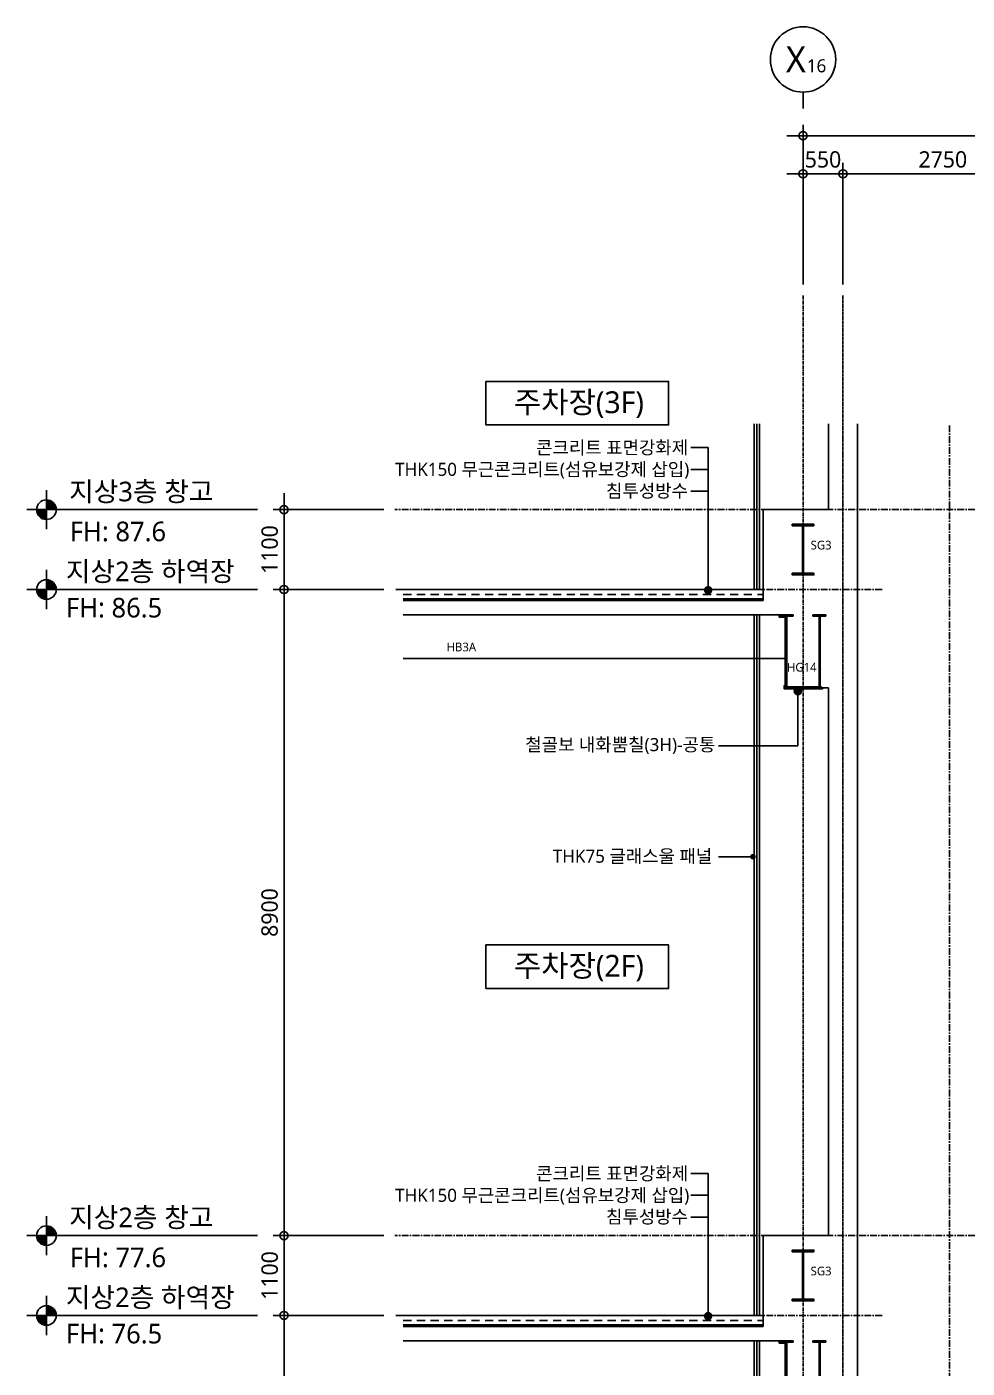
# Model space of a CAD drawing. Header units: millimetres. Extents: x -65167 to 413267, y -17142 to 66587.
# Drawn here: x 338413 to 351362, y 37486 to 55963 of the extents above; entities that cross this region are included whole.
import ezdxf
from ezdxf.enums import TextEntityAlignment as Align

# ---------------------------------------------------------------- set-up
doc = ezdxf.new("R2010")
doc.units = ezdxf.units.MM
doc.header["$LTSCALE"] = 75
doc.header["$MEASUREMENT"] = 0
doc.header["$PDSIZE"] = -10
for name, pattern in [('CENTER', [2, 1.25, -0.25, 0.25, -0.25]), ('HID', [2.5, 1.5, -1]), ('HIDDEN', [2, 1, -1])]:
    doc.linetypes.add(name, pattern=pattern)
doc.layers.get('0').update_dxf_attribs({"linetype": 'CONTINUOUS'})
doc.layers.get('Defpoints').update_dxf_attribs({"color": 171, "linetype": 'CONTINUOUS'})
for name, color, linetype in [('A-SYM', 7, 'CONTINUOUS'), ('CEN(ST)', 1, 'CENTER'), ('CON', 2, 'CONTINUOUS'), ('FIN', 8, 'CONTINUOUS'), ('FIN(패널-T75 글라스울)', 6, 'CONTINUOUS'), ('FIN-2', 9, 'CONTINUOUS'), ('HF', 3, 'CONTINUOUS'), ('INS', 251, 'BATTING'), ('LED', 7, 'CONTINUOUS'), ('NDIM', 7, 'CONTINUOUS'), ('STEEL', 5, 'CONTINUOUS'), ('SYM', 7, 'CONTINUOUS'), ('SYM(AXIS)', 7, 'CONTINUOUS'), ('TEXT(AXIS)', 2, 'CONTINUOUS'), ('TEXT(MIN)', 7, 'CONTINUOUS'), ('TEXT(노트)', 7, 'CONTINUOUS'), ('TEXT(실명)', 3, 'CONTINUOUS'), ('wire-meshes', 1, 'CONTINUOUS'), ('방수', 8, 'HIDDEN')]:
    doc.layers.add(name, color=color, linetype=linetype)
doc.styles.add('CGS', font='cgse', dxfattribs={"bigfont": 'cgs'})
doc.styles.add('나눔바른고딕', font='NanumBarunGothic.ttf')
doc.linetypes.add('BATTING', pattern='A,0.0001,-0.1,[134,ltypeshp.shx,S=0.1,R=0,X=-0.1,Y=0],-0.2,[134,ltypeshp.shx,S=0.1,R=180,X=0.1,Y=0],-0.1', length=0.4001)
doc.dimstyles.new('NDIM 1200', dxfattribs={"dimscale": 75, "dimtxt": 3, "dimasz": 1, "dimexe": 2, "dimexo": 2, "dimgap": 1, "dimtad": 1, "dimdec": 0, "dimdsep": 46, "dimtxsty": 'CGS', "dimblk": 'DOT0', "dimcen": 1, "dimdle": 8, "dimclrd": 256, "dimclre": 256, "dimclrt": 256, "dimadec": 0, "dimazin": 0, "dimtfac": 1, "dimtdec": 0, "dimtix": 1, "dimtmove": 2, "dimatfit": 3, "dimldrblk": 'DOT0', "dimfxl": 1, "dimtolj": 1, "dimtzin": 0, "dimlwd": -1, "dimlwe": -1, "dimarcsym": 0})

# ---------------------------------------------------------------- blocks, each defined once
blk = doc.blocks.new('A$C19853FC8')
at = {"layer": 'SYM'}
for p, q in [((1800, 0), (1800, 3600)), ((3600, 1800), (0, 1800))]:
    blk.add_line(p, q, dxfattribs=at)
blk.add_circle((1800, 1800), 900, dxfattribs=at)
for points in [[(900, 1800), (1800, 2700), (914, 1959), (1643, 2686)], [(914, 1959), (1643, 2686), (954, 2112), (1492, 2646)], [(954, 2112), (1492, 2646), (1025, 2260), (1346, 2576)], [(1025, 2260), (1346, 2576), (1109, 2378), (1222, 2491)], [(1800, 900), (2700, 1800), (1959, 914), (2686, 1643)], [(1959, 914), (2686, 1643), (2112, 954), (2646, 1492)], [(2112, 954), (2646, 1492), (2260, 1025), (2576, 1346)], [(2260, 1025), (2576, 1346), (2378, 1109), (2491, 1222)]]:
    blk.add_solid(points, dxfattribs=at)
at = {"layer": 'SYM', "linetype": 'Continuous'}
for points in [[(1800, 2700), (1800, 1800), (900, 1800)], [(2700, 1800), (1800, 900), (1800, 1800)]]:
    blk.add_solid(points, dxfattribs=at)
blk = doc.blocks.new('DOT0')
blk.add_line((-3, 0), (3, 0))
at = {"color": 6}
blk.add_circle((0, 0), 0.75, dxfattribs=at)
blk = doc.blocks.new('*D1452')
at = {"layer": 'Defpoints', "color": 0, "ltscale": 0.4, "transparency": 16777216}
for p in [(341955, 38212), (343480, 38212), (343480, 29312)]:
    blk.add_point(p, dxfattribs=at)
at = {"layer": 'NDIM', "ltscale": 0.4, "transparency": 16777216}
for p, q in [((343330, 38212), (341805, 38212)), ((341955, 29387), (341955, 38137)), ((343330, 29312), (341805, 29312))]:
    blk.add_line(p, q, dxfattribs=at)
at = {"layer": 'NDIM', "ltscale": 0.4, "transparency": 16777216, "xscale": 75, "yscale": 75, "zscale": 75}
for p, rotation in [((341955, 38212), 90), ((341955, 29312), 270)]:
    blk.add_blockref('DOT0', p, dxfattribs=dict(at, rotation=rotation))
at = {"layer": 'NDIM', "ltscale": 0.4, "transparency": 16777216, "insert": (341757, 33762), "char_height": 225, "attachment_point": 5, "rotation": 90, "style": '나눔바른고딕'}
blk.add_mtext('\\A1;8900', dxfattribs=at)
blk = doc.blocks.new('*D1366')
at = {"layer": 'Defpoints', "color": 0, "ltscale": 0.4, "transparency": 16777216}
for p in [(349102, 53938), (349102, 52264), (349652, 52264)]:
    blk.add_point(p, dxfattribs=at)
at = {"layer": 'NDIM', "ltscale": 0.4, "transparency": 16777216}
for p, q in [((349102, 52414), (349102, 54088)), ((349652, 52414), (349652, 54088)), ((349027, 53938), (348952, 53938)), ((349652, 53938), (349102, 53938)), ((349727, 53938), (349802, 53938))]:
    blk.add_line(p, q, dxfattribs=at)
at = {"layer": 'NDIM', "ltscale": 0.4, "transparency": 16777216, "xscale": 75, "yscale": 75, "zscale": 75}
blk.add_blockref('DOT0', (349102, 53938), dxfattribs=at)
at = {"layer": 'NDIM', "ltscale": 0.4, "transparency": 16777216, "xscale": 75, "yscale": 75, "zscale": 75, "rotation": 180}
blk.add_blockref('DOT0', (349652, 53938), dxfattribs=at)
at = {"layer": 'NDIM', "ltscale": 0.4, "transparency": 16777216, "insert": (349377, 54135), "char_height": 225, "attachment_point": 5, "style": '나눔바른고딕'}
blk.add_mtext('\\A1;550', dxfattribs=at)
blk = doc.blocks.new('*D1367')
at = {"layer": 'Defpoints', "color": 0, "ltscale": 0.4, "transparency": 16777216}
for p in [(349652, 53938), (349652, 52264), (352402, 52264)]:
    blk.add_point(p, dxfattribs=at)
at = {"layer": 'NDIM', "ltscale": 0.4, "transparency": 16777216}
for p, q in [((349652, 52414), (349652, 54088)), ((352402, 52414), (352402, 54088)), ((352327, 53938), (349727, 53938))]:
    blk.add_line(p, q, dxfattribs=at)
at = {"layer": 'NDIM', "ltscale": 0.4, "transparency": 16777216, "xscale": 75, "yscale": 75, "zscale": 75, "rotation": 180}
blk.add_blockref('DOT0', (349652, 53938), dxfattribs=at)
at = {"layer": 'NDIM', "ltscale": 0.4, "transparency": 16777216, "xscale": 75, "yscale": 75, "zscale": 75}
blk.add_blockref('DOT0', (352402, 53938), dxfattribs=at)
at = {"layer": 'NDIM', "ltscale": 0.4, "transparency": 16777216, "insert": (351027, 54135), "char_height": 225, "attachment_point": 5, "style": '나눔바른고딕'}
blk.add_mtext('\\A1;2750', dxfattribs=at)
blk = doc.blocks.new('*D1368')
at = {"layer": 'Defpoints', "color": 0, "ltscale": 0.4, "transparency": 16777216}
for p in [(360102, 54463), (349102, 52264), (360102, 52264)]:
    blk.add_point(p, dxfattribs=at)
at = {"layer": 'NDIM', "ltscale": 0.4, "transparency": 16777216}
for p, q in [((349102, 52414), (349102, 54613)), ((360102, 52414), (360102, 54613)), ((349177, 54463), (360027, 54463))]:
    blk.add_line(p, q, dxfattribs=at)
at = {"layer": 'NDIM', "ltscale": 0.4, "transparency": 16777216, "xscale": 75, "yscale": 75, "zscale": 75, "rotation": 180}
blk.add_blockref('DOT0', (349102, 54463), dxfattribs=at)
at = {"layer": 'NDIM', "ltscale": 0.4, "transparency": 16777216, "xscale": 75, "yscale": 75, "zscale": 75}
blk.add_blockref('DOT0', (360102, 54463), dxfattribs=at)
at = {"layer": 'NDIM', "ltscale": 0.4, "transparency": 16777216, "insert": (354602, 54660), "char_height": 225, "attachment_point": 5, "style": '나눔바른고딕'}
blk.add_mtext('\\A1;11000', dxfattribs=at)
blk = doc.blocks.new('A$C2F20087E')
at = {"layer": 'SYM(AXIS)'}
blk.add_line((600, 0), (600, 300), dxfattribs=at)
blk.add_circle((600, 900), 600, dxfattribs=at)
blk = doc.blocks.new('hb-700x300')
at = {"layer": 'STEEL', "color": 3, "linetype": 'ByBlock', "ltscale": 0.5}
for p, q in [((65177, 60321), (65320, 60321)), ((65320, 60321), (65320, 59669)), ((65333, 59669), (65333, 60321)), ((65333, 60321), (65477, 60321)), ((65320, 59669), (65177, 59669)), ((65477, 59669), (65333, 59669))]:
    blk.add_line(p, q, dxfattribs=at)
for points in [[(65477, 60321), (65477, 60345), (65177, 60345), (65177, 60321)], [(65177, 59669), (65177, 59645), (65477, 59645), (65477, 59669)]]:
    blk.add_lwpolyline(points, dxfattribs=at)
blk = doc.blocks.new('bhf-100x470')
at = {"layer": 'HF', "linetype": 'ByBlock'}
for p, q in [((66775, 58248), (66595, 58248)), ((66595, 58248), (66595, 58230)), ((66595, 58230), (66775, 58230)), ((66775, 58230), (66775, 58248)), ((67225, 58248), (67045, 58248)), ((67045, 58248), (67045, 58230)), ((67045, 58230), (67225, 58230)), ((67225, 58230), (67225, 58248))]:
    blk.add_line(p, q, dxfattribs=at)
for points in [[(66675, 57260), (66687, 57260), (66687, 58230), (66675, 58230)], [(67133, 57260), (67145, 57260), (67145, 58230), (67133, 58230)], [(66660, 57242), (67160, 57242), (67160, 57260), (66660, 57260)]]:
    blk.add_lwpolyline(points, close=True, dxfattribs=at)
blk = doc.blocks.new('*D1457')
at = {"layer": 'Defpoints', "color": 0, "ltscale": 0.4, "transparency": 16777216}
for p in [(343480, 39312), (341955, 38212), (343480, 38212)]:
    blk.add_point(p, dxfattribs=at)
at = {"layer": 'NDIM', "ltscale": 0.4, "transparency": 16777216}
for p, q in [((343330, 39312), (341805, 39312)), ((341955, 39237), (341955, 38287)), ((343330, 38212), (341805, 38212))]:
    blk.add_line(p, q, dxfattribs=at)
at = {"layer": 'NDIM', "ltscale": 0.4, "transparency": 16777216, "xscale": 75, "yscale": 75, "zscale": 75}
for p, rotation in [((341955, 39312), 90), ((341955, 38212), 270)]:
    blk.add_blockref('DOT0', p, dxfattribs=dict(at, rotation=rotation))
at = {"layer": 'NDIM', "ltscale": 0.4, "transparency": 16777216, "insert": (341758, 38762), "char_height": 225, "attachment_point": 5, "rotation": 90, "style": '나눔바른고딕'}
blk.add_mtext('\\A1;1100', dxfattribs=at)
blk = doc.blocks.new('*D1459')
at = {"layer": 'Defpoints', "color": 0, "ltscale": 0.4, "transparency": 16777216}
for p in [(341955, 48212), (343480, 48212), (343480, 39312)]:
    blk.add_point(p, dxfattribs=at)
at = {"layer": 'NDIM', "ltscale": 0.4, "transparency": 16777216}
for p, q in [((343330, 48212), (341805, 48212)), ((341955, 39387), (341955, 48137)), ((343330, 39312), (341805, 39312))]:
    blk.add_line(p, q, dxfattribs=at)
at = {"layer": 'NDIM', "ltscale": 0.4, "transparency": 16777216, "xscale": 75, "yscale": 75, "zscale": 75}
for p, rotation in [((341955, 48212), 90), ((341955, 39312), 270)]:
    blk.add_blockref('DOT0', p, dxfattribs=dict(at, rotation=rotation))
at = {"layer": 'NDIM', "ltscale": 0.4, "transparency": 16777216, "insert": (341757, 43762), "char_height": 225, "attachment_point": 5, "rotation": 90, "style": '나눔바른고딕'}
blk.add_mtext('\\A1;8900', dxfattribs=at)
blk = doc.blocks.new('*D1458')
at = {"layer": 'Defpoints', "color": 0, "ltscale": 0.4, "transparency": 16777216}
for p in [(343480, 49312), (341955, 48212), (343480, 48212)]:
    blk.add_point(p, dxfattribs=at)
at = {"layer": 'NDIM', "ltscale": 0.4, "transparency": 16777216}
for p, q in [((343330, 49312), (341805, 49312)), ((341955, 49237), (341955, 48287)), ((343330, 48212), (341805, 48212))]:
    blk.add_line(p, q, dxfattribs=at)
at = {"layer": 'NDIM', "ltscale": 0.4, "transparency": 16777216, "xscale": 75, "yscale": 75, "zscale": 75}
for p, rotation in [((341955, 49312), 90), ((341955, 48212), 270)]:
    blk.add_blockref('DOT0', p, dxfattribs=dict(at, rotation=rotation))
at = {"layer": 'NDIM', "ltscale": 0.4, "transparency": 16777216, "insert": (341758, 48762), "char_height": 225, "attachment_point": 5, "rotation": 90, "style": '나눔바른고딕'}
blk.add_mtext('\\A1;1100', dxfattribs=at)

msp = doc.modelspace()

# ---------------------------------------------------------------- hatches: boundary and pattern name
at = {"ltscale": 10000}
h = msp.add_hatch(color=256, dxfattribs=at)
h.dxf.hatch_style = 1
edge = h.paths.add_edge_path()
edge.add_arc((349031.5, 46812), 50, -180, 180)
at = {"layer": 'LED', "ltscale": 10000}
h = msp.add_hatch(color=256, dxfattribs=at)
h.dxf.hatch_style = 1
edge = h.paths.add_edge_path()
edge.add_arc((347795.4, 48202.6), 58.9, -180, 180, ccw=False)
h = msp.add_hatch(color=256, dxfattribs=at)
h.dxf.hatch_style = 1
edge = h.paths.add_edge_path()
edge.add_arc((348412.1, 44531.1), 39.3, 360, 720, ccw=False)
h = msp.add_hatch(color=256, dxfattribs=at)
h.dxf.hatch_style = 1
edge = h.paths.add_edge_path()
edge.add_arc((347795.4, 38202.6), 58.9, -180, 180, ccw=False)

# ---------------------------------------------------------------- linework, layer by layer
at = {"ltscale": 10000}
for p, q in [((348552.3, 48211.7), (343597.8, 48211.7)), ((348552.3, 38211.7), (343597.8, 38211.7))]:
    msp.add_line(p, q, dxfattribs=at)
for points in [[(344736.3, 51079.4), (347250.7, 51079.4), (347250.7, 50479.4), (344736.3, 50479.4)], [(344736.3, 43317), (347250.7, 43317), (347250.7, 42717), (344736.3, 42717)]]:
    msp.add_lwpolyline(points, close=True, dxfattribs=at)
at = {"layer": 'A-SYM', "const_width": 30}
msp.add_lwpolyline([(348410.7, 44542.8, 1), (348410.7, 44512.8, 1)], format="xyb", close=True, dxfattribs=at)
at = {"layer": 'A-SYM'}
msp.add_lwpolyline([(348410.7, 44527.8), (347938.9, 44527.8)], dxfattribs=at)
at = {"layer": 'CEN(ST)', "ltscale": 0.1}
msp.add_line((349652.3, 52264.1), (349652.3, 13405.9), dxfattribs=at)
at = {"layer": 'CEN(ST)'}
for p, q in [((351119.8, 50473.2, 0), (351119.8, 16311.7)), ((367369.2, 49311.7), (343479.9, 49311.7)), ((350190.6, 48211.7), (343479.9, 48211.7)), ((367369.2, 39311.7), (343479.9, 39311.7)), ((350190.6, 38211.7), (343479.9, 38211.7))]:
    msp.add_line(p, q, dxfattribs=at)
at = {"layer": 'CEN(ST)', "ltscale": 0.5}
msp.add_lwpolyline([(349102.3, 52264.1), (349102.3, 13405.9)], dxfattribs=at)
at = {"layer": 'CON', "ltscale": 0.1}
for p, q in [((349452.3, 49311.7), (349452.3, 50495.6)), ((349852.3, 50495.6), (349852.3, 29311.7)), ((349452.3, 39311.7), (349452.3, 46855.7))]:
    msp.add_line(p, q, dxfattribs=at)
at = {"layer": 'CON', "ltscale": 1000}
for p, q in [((348552.3, 48061.7), (348552.3, 49311.7)), ((348552.3, 48061.7), (343597.8, 48061.7)), ((348967.3, 47861.7), (343597.8, 47861.7)), ((349352.3, 46855.7), (349452.3, 46855.7)), ((348552.3, 38061.7), (348552.3, 39311.7)), ((348552.3, 38061.7), (343597.8, 38061.7)), ((348967.3, 37861.7), (343597.8, 37861.7))]:
    msp.add_line(p, q, dxfattribs=at)
at = {"layer": 'CON', "ltscale": 10000}
for p, q in [((348552.3, 49311.7), (349452.3, 49311.7)), ((348552.3, 39311.7), (349452.3, 39311.7))]:
    msp.add_line(p, q, dxfattribs=at)
at = {"layer": 'FIN', "ltscale": 10000}
for p, q in [((347052.3, 48211.7), (347052.3, 48211.7)), ((347052.3, 48211.7), (347052.3, 48211.7)), ((347052.3, 48211.7), (347052.3, 48211.7)), ((347052.3, 38211.7), (347052.3, 38211.7)), ((347052.3, 38211.7), (347052.3, 38211.7))]:
    msp.add_line(p, q, dxfattribs=at)
at = {"layer": 'FIN'}
msp.add_line((343597.8, 47261.7), (348867.3, 47261.7), dxfattribs=at)
at = {"layer": 'FIN', "ltscale": 10000}
for points in [[(349373.3, 46843.7), (348840.3, 46843.7), (348840.3, 46885.7), (348855.3, 46885.7), (348855.3, 47831.7), (348775.3, 47831.7), (348775.3, 47861.7), (348787.3, 47861.7), (348787.3, 47843.7), (348867.3, 47843.7), (348867.3, 46873.7), (348852.3, 46873.7), (348852.3, 46855.7), (349373.3, 46855.7)], [(349373.3, 36843.7), (348840.3, 36843.7), (348840.3, 36885.7), (348855.3, 36885.7), (348855.3, 37831.7), (348775.3, 37831.7), (348775.3, 37861.7), (348787.3, 37861.7), (348787.3, 37843.7), (348867.3, 37843.7), (348867.3, 36873.7), (348852.3, 36873.7), (348852.3, 36855.7), (349373.3, 36855.7)]]:
    msp.add_lwpolyline(points, close=True, dxfattribs=at)
at = {"layer": 'FIN(패널-T75 글라스울)', "ltscale": 10000}
msp.add_lwpolyline([(348427.3, 50495.6), (348427.3, 48211.7), (348502.3, 48211.7), (348502.3, 50495.6)], dxfattribs=at)
for points in [[(348427.3, 38211.7), (348502.3, 38211.7), (348502.3, 47861.7), (348427.3, 47861.7)], [(348427.3, 28211.7), (348502.3, 28211.7), (348502.3, 37861.7), (348427.3, 37861.7)]]:
    msp.add_lwpolyline(points, close=True, dxfattribs=at)
at = {"layer": 'FIN-2', "ltscale": 0.1}
for p, q in [((343597.8, 48081.7), (348552.3, 48081.7)), ((343597.8, 38081.7), (348552.3, 38081.7))]:
    msp.add_line(p, q, dxfattribs=at)
at = {"layer": 'INS', "ltscale": 1.2}
for p, q in [((348464.8, 50495.6), (348464.8, 48211.7)), ((348464.8, 47861.7), (348464.8, 38211.7)), ((348464.8, 37861.7), (348464.8, 28211.7))]:
    msp.add_line(p, q, dxfattribs=at)
at = {"layer": 'LED', "ltscale": 10000}
for p, q in [((349031.5, 46057.9), (349031.5, 46812)), ((347938.9, 46057.9), (349031.5, 46057.9))]:
    msp.add_line(p, q, dxfattribs=at)
msp.add_circle((349031.5, 46812), 50, dxfattribs=at)
at = {"layer": 'SYM', "ltscale": 1000}
for p, q in [((341590.9, 49311.7), (338683.4, 49311.7)), ((341590.9, 48211.7), (338413.4, 48211.7)), ((341590.9, 39311.7), (338683.4, 39311.7)), ((341590.9, 38211.7), (338413.4, 38211.7))]:
    msp.add_line(p, q, dxfattribs=at)
at = {"layer": 'TEXT(MIN)', "ltscale": 10000}
for p, q in [((347555.4, 49867.2), (347795.4, 49867.2)), ((347555.4, 49567.2), (347795.4, 49567.2)), ((347555.4, 39867.2), (347795.4, 39867.2)), ((347555.4, 39567.2), (347795.4, 39567.2))]:
    msp.add_line(p, q, dxfattribs=at)
at = {"layer": 'wire-meshes', "linetype": 'HID'}
for p, q in [((343597.8, 48142), (348552.3, 48142)), ((343597.8, 38142), (348552.3, 38142))]:
    msp.add_line(p, q, dxfattribs=at)
at = {"layer": '방수', "ltscale": 0.1}
for p, q in [((343597.8, 48071.7), (348552.3, 48071.7)), ((343597.8, 38071.7), (348552.3, 38071.7))]:
    msp.add_line(p, q, dxfattribs=at)

# ---------------------------------------------------------------- block references
at = {"xscale": 0.75, "yscale": 0.75, "zscale": 0.75}
msp.add_blockref('A$C2F20087E', (348652.3, 54837.9), dxfattribs=at)
at = {"ltscale": 1000, "xscale": -0.15, "yscale": 0.15, "zscale": 0.15}
for p in [(338953.4, 49041.7), (338953.4, 47941.7), (338953.4, 39041.7), (338953.4, 37941.7)]:
    msp.add_blockref('A$C19853FC8', p, dxfattribs=at)
for name, p in [('hb-700x300', (283775.7, -11233.2, 0)), ('bhf-100x470', (282192.6, -10386.8)), ('hb-700x300', (283775.7, -21233.2, 0)), ('bhf-100x470', (282192.6, -20386.8))]:
    msp.add_blockref(name, p)

# ---------------------------------------------------------------- texts
at = {"layer": 'TEXT(AXIS)', "style": '나눔바른고딕'}
for s, height, p in [('X', 360, (349003.6, 55515.9)), ('16', 180, (349288, 55425.9))]:
    msp.add_text(s, height=height, dxfattribs=at).set_placement(p, align=Align.MIDDLE)
for s, p in [('지상3층 창고', (338995.9, 49561.7)), ('FH: 87.6', (339004.4, 49011.7)), ('지상2층 하역장', (338950.9, 48461.7)), ('FH: 86.5', (338950.9, 47961.7)), ('지상2층 창고', (338995.9, 39561.7)), ('FH: 77.6', (339004.4, 39011.7)), ('지상2층 하역장', (338950.9, 38461.7)), ('FH: 76.5', (338950.9, 37961.7))]:
    msp.add_text(s, height=270, dxfattribs=at).set_placement(p, align=Align.MIDDLE_LEFT)
at = {"layer": 'TEXT(MIN)', "style": '나눔바른고딕'}
for s, p in [('콘크리트 표면강화제', (347519.9, 50167.2)), ('THK150 무근콘크리트(섬유보강제 삽입)', (347536, 49867.2)), ('침투성방수', (347518, 49571.5)), ('철골보 내화뿜칠(3H)-공통', (347895.1, 46075.5)), ('콘크리트 표면강화제', (347519.9, 40167.2)), ('THK150 무근콘크리트(섬유보강제 삽입)', (347536, 39867.2)), ('침투성방수', (347518, 39571.5))]:
    msp.add_text(s, height=180, dxfattribs=at).set_placement(p, align=Align.MIDDLE_RIGHT)
msp.add_text('THK75 글래스울 패널', height=180, dxfattribs=at).set_placement((345656.7, 44538.5), align=Align.MIDDLE_LEFT)
at = {"layer": 'TEXT(노트)', "style": '나눔바른고딕'}
for s, p in [('SG3', (349206.1, 48824, 0)), ('HB3A', (344193.7, 47420.2)), ('HG14', (348879.9, 47141.5)), ('SG3', (349206.1, 38824, 0))]:
    msp.add_text(s, height=120, dxfattribs=at).set_placement(p, align=Align.MIDDLE_LEFT)
at = {"layer": 'TEXT(실명)', "style": '나눔바른고딕'}
for s, p in [('주차장(3F)', (346015.6, 50777.2)), ('주차장(2F)', (346015.6, 43014.8))]:
    msp.add_text(s, height=300, dxfattribs=at).set_placement(p, align=Align.MIDDLE)

# ---------------------------------------------------------------- dimensions: what is measured, and where the dimension line sits
at = {"layer": 'NDIM', "ltscale": 0.4}
dim = msp.add_linear_dim(base=(360102.3, 54462.9), p1=(349102.3, 52264.1), p2=(360102.3, 52264.1), dimstyle='NDIM 1200', override={"dimtxsty": '나눔바른고딕'}, dxfattribs=at)
dim.commit()
dim.dimension.update_dxf_attribs({"geometry": '*D1368', "text_midpoint": (354602.3, 54660)})
for base, p1, p2, angle, picture, middle in [((349102.3, 53937.9), (349652.3, 52264.1), (349102.3, 52264.1), 180, '*D1366', (349377.3, 54135)), ((349652.3, 53937.9), (352402.3, 52264.1), (349652.3, 52264.1), 180, '*D1367', (351027.3, 54135)), ((341954.8, 48211.7), (343479.9, 49311.7), (343479.9, 48211.7), 270, '*D1458', (341757.6, 48761.7)), ((341954.8, 48211.7), (343479.9, 39311.7), (343479.9, 48211.7), 90, '*D1459', (341757.5, 43761.7)), ((341954.8, 38211.7), (343479.9, 39311.7), (343479.9, 38211.7), 270, '*D1457', (341757.6, 38761.7)), ((341954.8, 38211.7), (343479.9, 29311.7), (343479.9, 38211.7), 90, '*D1452', (341757.5, 33761.7))]:
    dim = msp.add_linear_dim(base=base, p1=p1, p2=p2, angle=angle, dimstyle='NDIM 1200', override={"dimtxsty": '나눔바른고딕'}, dxfattribs=at)
    dim.commit()
    dim.dimension.update_dxf_attribs({"geometry": picture, "text_midpoint": middle})

# ---------------------------------------------------------------- leaders
at = {"layer": 'LED', "ltscale": 10000}
for points in [[(347795.4, 48201.1), (347795.4, 50167.2), (347555.4, 50167.2)], [(347795.4, 38201.1), (347795.4, 40167.2), (347555.4, 40167.2)]]:
    msp.add_leader(points, dimstyle='NDIM 1200', override={"dimscale": 20, "dimasz": 1, "dimtad": 0, "dimclrd": 256, "dimldrblk": 'Dot'}, dxfattribs=at)

doc.saveas('drawing.dxf')
